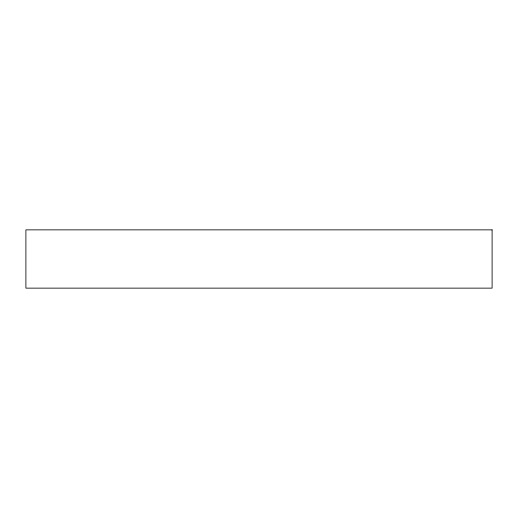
<?xml version="1.0" encoding="UTF-8"?>
<svg xmlns="http://www.w3.org/2000/svg" width="518" height="518" viewBox="0 0 518 518"><rect width="100%" height="100%" fill="white"/><g stroke="black" fill="none" stroke-linecap="round" stroke-linejoin="round"><path stroke-width="0.78" d="M492.1 229.862L25.9 229.862L25.9 288.137L492.1 288.137L492.1 229.862"/></g></svg>
